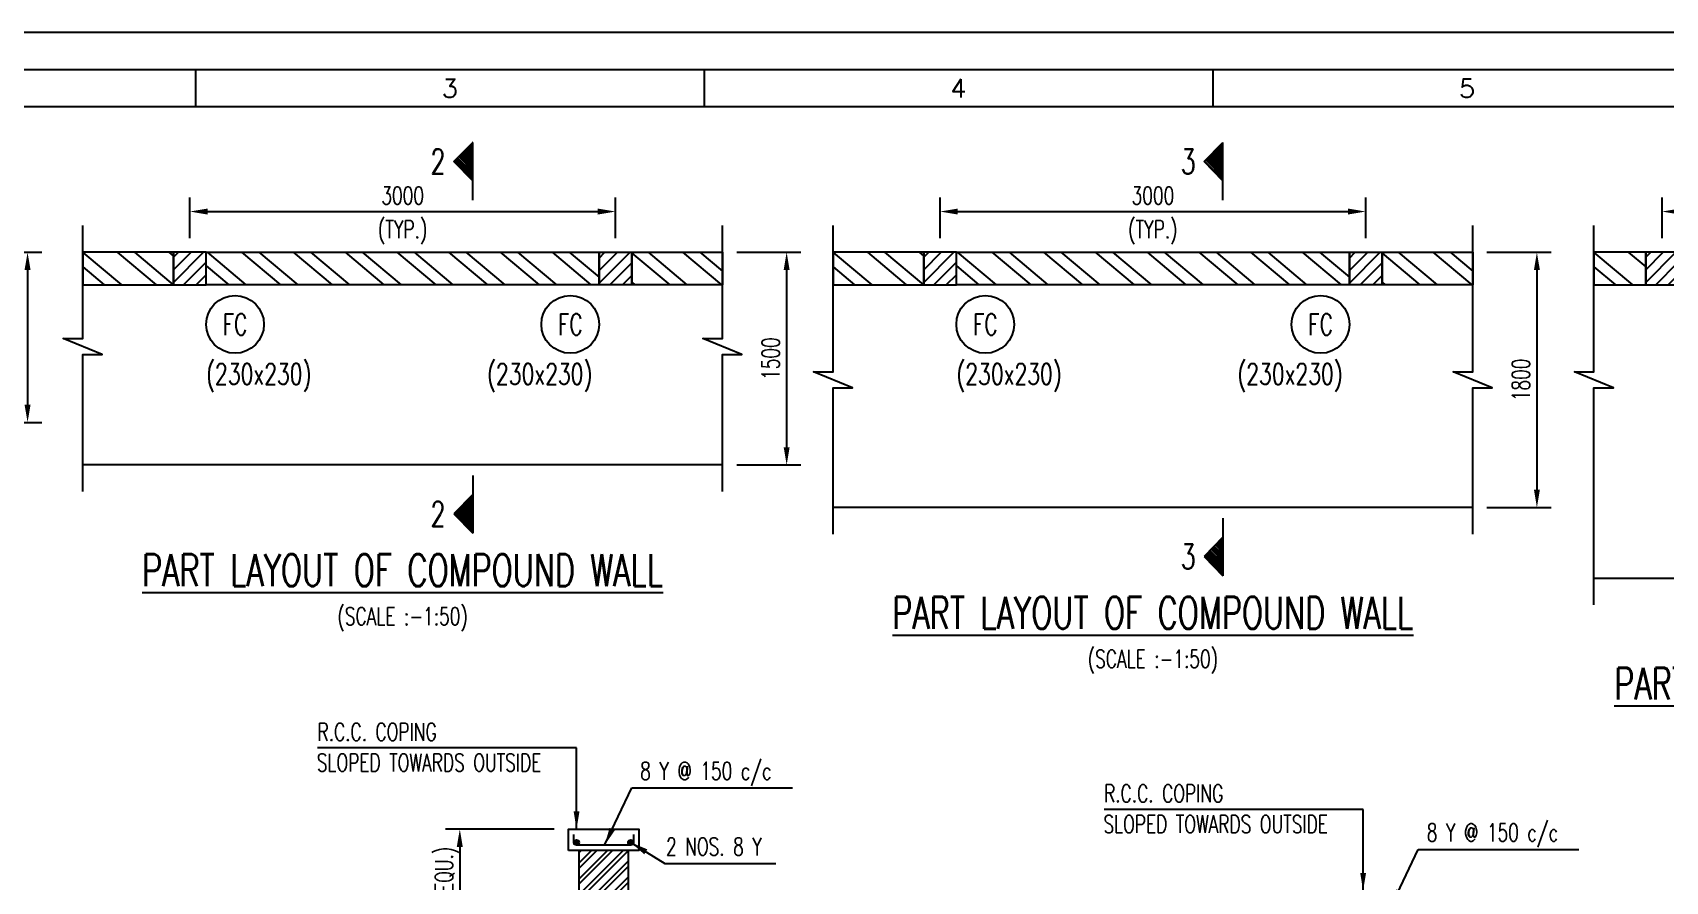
# Model space of a CAD drawing. Header units: millimetres. Extents: x 2843046 to 3042813, y -234641 to -168101.
# Drawn here: x 2856134 to 2879146, y -180070 to -168101 of the extents above; entities that cross this region are included whole.
import ezdxf
from ezdxf.enums import TextEntityAlignment as Align

# ---------------------------------------------------------------- set-up
doc = ezdxf.new("R2010")
doc.units = ezdxf.units.MM
doc.header["$MEASUREMENT"] = 0
doc.header["$PDMODE"] = 34
doc.header["$PDSIZE"] = -5
for name, color, linetype in [('PNA', 8, 'Continuous'), ('S-BRECK LINE', 8, 'Continuous'), ('S-COLUMN', 1, 'Continuous'), ('S-COLUMN CIRCLE', 9, 'Continuous'), ('S-COLUMN HATCH', 8, 'Continuous'), ('S-COLUMN NO', 2, 'Continuous'), ('S-COLUMN SIZES', 2, 'Continuous'), ('S-CONCRET LINE', 4, 'Continuous'), ('S-DIM-1', 5, 'Continuous'), ('S-HATCH', 253, 'Continuous'), ('S-REINFORCEMENT', 6, 'Continuous'), ('S-SECTION MARK', 1, 'Continuous'), ('S-TEXT', 2, 'Continuous'), ('S-TEXT-1', 4, 'Continuous'), ('S-TITIL', 6, 'Continuous'), ('SHEET', 7, 'Continuous')]:
    doc.layers.add(name, color=color, linetype=linetype)
doc.styles.add('ROMANS', font='simplex.shx', dxfattribs={"width": 0.7})
doc.dimstyles.new('dim33.33', dxfattribs={"dimtxt": 250, "dimasz": 250, "dimexe": 200, "dimexo": 200, "dimgap": 100, "dimtad": 1, "dimdec": 0, "dimlfac": 0.333331, "dimzin": 0, "dimdsep": 46, "dimtxsty": 'ROMANS', "dimcen": 0, "dimclrd": 5, "dimclre": 5, "dimclrt": 4, "dimadec": 0, "dimazin": 0, "dimtfac": 1, "dimtdec": 0, "dimtix": 1, "dimtofl": 0, "dimtmove": 2, "dimatfit": 3, "dimfxl": 0, "dimtolj": 1, "dimtzin": 0, "dimlwd": -1, "dimlwe": -1, "dimarcsym": 0})
doc.dimstyles.new('dim50', dxfattribs={"dimtxt": 250, "dimasz": 250, "dimexe": 200, "dimexo": 200, "dimgap": 100, "dimtad": 1, "dimdec": 0, "dimlfac": 0.5, "dimzin": 0, "dimdsep": 46, "dimtxsty": 'ROMANS', "dimcen": 0, "dimclrd": 5, "dimclre": 5, "dimclrt": 4, "dimadec": 0, "dimazin": 0, "dimtfac": 1, "dimtdec": 0, "dimtix": 1, "dimtofl": 0, "dimtmove": 2, "dimatfit": 3, "dimfxl": 0, "dimtolj": 1, "dimtzin": 0, "dimlwd": -1, "dimlwe": -1, "dimarcsym": 0})
pattern_1 = [(45, (-15458666.43, 1231386.5), (-88.38834765, 88.38834765), [])]
pattern_2 = [(45, (-15448092.2, 1231386.5), (-88.38834765, 88.38834765), [])]

# ---------------------------------------------------------------- blocks, each defined once
blk = doc.blocks.new('*D12')
at = {"layer": 'Defpoints', "color": 0, "lineweight": -2}
for p in [(2855157, -171198), (2855157, -173598), (2856062, -173598)]:
    blk.add_point(p, dxfattribs=at)
at = {"layer": 'S-DIM-1', "color": 5}
for p, q in [((2855357, -171198), (2856262, -171198)), ((2856062, -171448), (2856062, -173348)), ((2855357, -173598), (2856262, -173598))]:
    blk.add_line(p, q, dxfattribs=at)
at = {"layer": 'S-DIM-1', "color": 5, "lineweight": -2}
for points in [[(2856104, -171448), (2856020, -171448), (2856062, -171198)], [(2856020, -173348), (2856104, -173348), (2856062, -173598)]]:
    blk.add_solid(points, dxfattribs=at)
at = {"layer": 'S-DIM-1', "color": 4, "insert": (2855837, -172398), "char_height": 250, "attachment_point": 5, "rotation": 90, "style": 'ROMANS'}
blk.add_mtext('\\A1;1200', dxfattribs=at)
blk = doc.blocks.new('*D13')
at = {"layer": 'Defpoints', "color": 0, "lineweight": -2}
for p in [(2864349, -170624), (2858349, -171198), (2864349, -171198)]:
    blk.add_point(p, dxfattribs=at)
at = {"layer": 'S-DIM-1', "color": 5}
for p, q in [((2858349, -170998), (2858349, -170424)), ((2864349, -170998), (2864349, -170424)), ((2858599, -170624), (2864099, -170624))]:
    blk.add_line(p, q, dxfattribs=at)
at = {"layer": 'S-DIM-1', "color": 5, "lineweight": -2}
for points in [[(2858599, -170582), (2858599, -170666), (2858349, -170624)], [(2864099, -170666), (2864099, -170582), (2864349, -170624)]]:
    blk.add_solid(points, dxfattribs=at)
at = {"layer": 'S-DIM-1', "color": 4, "char_height": 250, "attachment_point": 5, "style": 'ROMANS'}
for s, insert in [('\\A1;3000', (2861349, -170399)), ('\\A1;(TYP.)', (2861349, -170915))]:
    blk.add_mtext(s, dxfattribs=dict(at, insert=insert))
blk = doc.blocks.new('*D14')
at = {"layer": 'Defpoints', "color": 0, "lineweight": -2}
for p in [(2865857, -171198), (2865857, -174198), (2866761, -174198)]:
    blk.add_point(p, dxfattribs=at)
at = {"layer": 'S-DIM-1', "color": 5}
for p, q in [((2866057, -171198), (2866961, -171198)), ((2866761, -171448), (2866761, -173948)), ((2866057, -174198), (2866961, -174198))]:
    blk.add_line(p, q, dxfattribs=at)
at = {"layer": 'S-DIM-1', "color": 5, "lineweight": -2}
for points in [[(2866803, -171448), (2866719, -171448), (2866761, -171198)], [(2866719, -173948), (2866803, -173948), (2866761, -174198)]]:
    blk.add_solid(points, dxfattribs=at)
at = {"layer": 'S-DIM-1', "color": 4, "insert": (2866536, -172698), "char_height": 250, "attachment_point": 5, "rotation": 90, "style": 'ROMANS'}
blk.add_mtext('\\A1;1500', dxfattribs=at)
blk = doc.blocks.new('zw$C05B')
at = {"flags": 128}
blk.add_lwpolyline([(0, 0), (82749, 0), (82749, 58210), (0, 58210)], close=True, dxfattribs=at)
at = {"layer": 'PNA'}
for p, q in [((14447, 57718), (14447, 57226)), ((21179, 57718), (21179, 57226)), ((27911, 57718), (27911, 57226))]:
    blk.add_line(p, q, dxfattribs=at)
at = {"layer": 'PNA', "color": 1}
for points in [[(984, 492), (82257, 492), (82257, 57718), (984, 57718)], [(1968, 984), (81765, 984), (81765, 57226), (1968, 57226)]]:
    blk.add_lwpolyline(points, close=True, dxfattribs=at)
at = {"layer": 'PNA', "style": 'ROMANS'}
for s, p in [('3', (17814, 57472)), ('4', (24546, 57472)), ('5', (31278, 57472))]:
    blk.add_text(s, height=246, dxfattribs=at).set_placement(p, align=Align.MIDDLE)
blk = doc.blocks.new('*D62')
at = {"layer": 'Defpoints', "color": 0, "lineweight": -2}
for p in [(2874923, -170624), (2868923, -171198), (2874923, -171198)]:
    blk.add_point(p, dxfattribs=at)
at = {"layer": 'S-DIM-1', "color": 5}
for p, q in [((2868923, -170998), (2868923, -170424)), ((2874923, -170998), (2874923, -170424)), ((2869173, -170624), (2874673, -170624))]:
    blk.add_line(p, q, dxfattribs=at)
at = {"layer": 'S-DIM-1', "color": 5, "lineweight": -2}
for points in [[(2869173, -170582), (2869173, -170666), (2868923, -170624)], [(2874673, -170666), (2874673, -170582), (2874923, -170624)]]:
    blk.add_solid(points, dxfattribs=at)
at = {"layer": 'S-DIM-1', "color": 4, "char_height": 250, "attachment_point": 5, "style": 'ROMANS'}
for s, insert in [('\\A1;3000', (2871923, -170399)), ('\\A1;(TYP.)', (2871923, -170915))]:
    blk.add_mtext(s, dxfattribs=dict(at, insert=insert))
blk = doc.blocks.new('*D63')
at = {"layer": 'Defpoints', "color": 0, "lineweight": -2}
for p in [(2876431, -171198), (2876431, -174798), (2877335, -174798)]:
    blk.add_point(p, dxfattribs=at)
at = {"layer": 'S-DIM-1', "color": 5}
for p, q in [((2876631, -171198), (2877535, -171198)), ((2877335, -171448), (2877335, -174548)), ((2876631, -174798), (2877535, -174798))]:
    blk.add_line(p, q, dxfattribs=at)
at = {"layer": 'S-DIM-1', "color": 5, "lineweight": -2}
for points in [[(2877377, -171448), (2877294, -171448), (2877335, -171198)], [(2877294, -174548), (2877377, -174548), (2877335, -174798)]]:
    blk.add_solid(points, dxfattribs=at)
at = {"layer": 'S-DIM-1', "color": 4, "insert": (2877110, -172998), "char_height": 250, "attachment_point": 5, "rotation": 90, "style": 'ROMANS'}
blk.add_mtext('\\A1;1800', dxfattribs=at)
blk = doc.blocks.new('*D119')
at = {"layer": 'Defpoints', "color": 0, "lineweight": -2}
for p in [(2885099, -170624), (2879099, -171198), (2885099, -171198)]:
    blk.add_point(p, dxfattribs=at)
at = {"layer": 'S-DIM-1', "color": 5}
for p, q in [((2879099, -170998), (2879099, -170424)), ((2885099, -170998), (2885099, -170424)), ((2879349, -170624), (2884849, -170624))]:
    blk.add_line(p, q, dxfattribs=at)
at = {"layer": 'S-DIM-1', "color": 5, "lineweight": -2}
for points in [[(2879349, -170582), (2879349, -170666), (2879099, -170624)], [(2884849, -170666), (2884849, -170582), (2885099, -170624)]]:
    blk.add_solid(points, dxfattribs=at)
at = {"layer": 'S-DIM-1', "color": 4, "char_height": 250, "attachment_point": 5, "style": 'ROMANS'}
for s, insert in [('\\A1;3000', (2882099, -170399)), ('\\A1;(TYP.)', (2882099, -170915))]:
    blk.add_mtext(s, dxfattribs=dict(at, insert=insert))
blk = doc.blocks.new('*D145')
at = {"layer": 'Defpoints', "color": 0, "lineweight": -2}
for p in [(2863686, -179334), (2862154, -182334), (2863836, -182334)]:
    blk.add_point(p, dxfattribs=at)
at = {"layer": 'S-DIM-1', "color": 5}
for p, q in [((2863486, -179334), (2861954, -179334)), ((2863636, -182334), (2861954, -182334))]:
    blk.add_line(p, q, dxfattribs=at)
at = {"layer": 'S-DIM-1', "color": 5, "lineweight": -3}
blk.add_line((2862154, -179584), (2862154, -182084), dxfattribs=at)
at = {"layer": 'S-DIM-1', "color": 5, "lineweight": -2}
for points in [[(2862196, -179584), (2862112, -179584), (2862154, -179334)], [(2862112, -182084), (2862196, -182084), (2862154, -182334)]]:
    blk.add_solid(points, dxfattribs=at)
at = {"layer": 'S-DIM-1', "color": 4, "insert": (2862141, -180898), "char_height": 250, "attachment_point": 5, "rotation": 90, "style": 'ROMANS'}
blk.add_mtext('\\A1;{(AS PER ARCH REQU.)\\P2500}', dxfattribs=at)

msp = doc.modelspace()

# ---------------------------------------------------------------- hatches: boundary and pattern name
at = {"layer": 'S-COLUMN HATCH'}
h = msp.add_hatch(dxfattribs=at)
h.set_pattern_fill('ANSI31', color=256, scale=1000, angle=360, style=0)
h.set_pattern_definition(pattern_1)
h.paths.add_polyline_path([(2858118.6, -171657.6), (2858118.6, -171197.6), (2858578.6, -171197.6), (2858578.6, -171657.6)])
h = msp.add_hatch(dxfattribs=at)
h.set_pattern_fill('ANSI31', color=256, scale=1000, angle=360, style=0)
h.set_pattern_definition(pattern_1)
h.paths.add_polyline_path([(2864118.6, -171657.6), (2864118.6, -171197.6), (2864578.6, -171197.6), (2864578.6, -171657.6)])
h = msp.add_hatch(dxfattribs=at)
h.set_pattern_fill('ANSI31', color=256, scale=1000, angle=360, style=0)
h.set_pattern_definition(pattern_2)
h.paths.add_polyline_path([(2868692.8, -171657.6), (2868692.8, -171197.6), (2869152.8, -171197.6), (2869152.8, -171657.6)])
h = msp.add_hatch(dxfattribs=at)
h.set_pattern_fill('ANSI31', color=256, scale=1000, angle=360, style=0)
h.set_pattern_definition(pattern_2)
h.paths.add_polyline_path([(2874692.8, -171657.6), (2874692.8, -171197.6), (2875152.8, -171197.6), (2875152.8, -171657.6)])
h = msp.add_hatch(dxfattribs=at)
h.set_pattern_fill('ANSI31', color=256, scale=1000, angle=360, style=0)
h.set_pattern_definition([(45, (-15437916.37, 1231386.5), (-88.38834765, 88.38834765), [])])
h.paths.add_polyline_path([(2878868.6, -171657.6), (2878868.6, -171197.6), (2879328.6, -171197.6), (2879328.6, -171657.6)])
at = {"layer": 'S-HATCH'}
h = msp.add_hatch(dxfattribs=at)
h.set_pattern_fill('ANSI32', color=256, scale=1250, angle=275, style=0)
h.set_pattern_definition([(320, (-13573139.5, 937033.7), (301.306692, 359.083333), []), (320, (-13573120.24, 936813.57), (301.306692, 359.083333), [])])
h.paths.add_polyline_path([(2856840.6, -171197.6), (2856840.6, -171657.6), (2858118.6, -171657.6), (2858118.6, -171197.6)])
h = msp.add_hatch(dxfattribs=at)
h.set_pattern_fill('ANSI32', color=256, scale=1250, angle=275, style=0)
h.set_pattern_definition([(320, (-13574302.5, 937033.7), (301.306692, 359.083333), []), (320, (-13574283.24, 936813.57), (301.306692, 359.083333), [])])
h.paths.add_polyline_path([(2858578.6, -171657.6), (2858578.6, -171197.6), (2864118.6, -171197.6), (2864118.6, -171657.6)])
h = msp.add_hatch(dxfattribs=at)
h.set_pattern_fill('ANSI32', color=256, scale=1250, angle=275, style=0)
h.set_pattern_definition([(320, (-13578296.45, 937033.7), (301.306692, 359.083333), []), (320, (-13578277.2, 936813.57), (301.306692, 359.083333), [])])
h.paths.add_polyline_path([(2864578.6, -171657.6), (2864578.6, -171197.6), (2865856.6, -171197.6), (2865856.6, -171657.6)])
h = msp.add_hatch(dxfattribs=at)
h.set_pattern_fill('ANSI32', color=256, scale=1250, angle=275, style=0)
h.set_pattern_definition([(320, (-13562565.27, 937033.7), (301.306692, 359.083333), []), (320, (-13562546, 936813.57), (301.306692, 359.083333), [])])
h.paths.add_polyline_path([(2867414.8, -171197.6), (2867414.8, -171657.6), (2868692.8, -171657.6), (2868692.8, -171197.6)])
h = msp.add_hatch(dxfattribs=at)
h.set_pattern_fill('ANSI32', color=256, scale=1250, angle=275, style=0)
h.set_pattern_definition([(320, (-13563728.27, 937033.7), (301.306692, 359.083333), []), (320, (-13563709, 936813.57), (301.306692, 359.083333), [])])
h.paths.add_polyline_path([(2869152.8, -171657.6), (2869152.8, -171197.6), (2874692.8, -171197.6), (2874692.8, -171657.6)])
h = msp.add_hatch(dxfattribs=at)
h.set_pattern_fill('ANSI32', color=256, scale=1250, angle=275, style=0)
h.set_pattern_definition([(320, (-13567722.2, 937033.7), (301.306692, 359.083333), []), (320, (-13567702.96, 936813.57), (301.306692, 359.083333), [])])
h.paths.add_polyline_path([(2875152.8, -171657.6), (2875152.8, -171197.6), (2876430.8, -171197.6), (2876430.8, -171657.6)])
h = msp.add_hatch(dxfattribs=at)
h.set_pattern_fill('ANSI32', color=256, scale=1250, angle=275, style=0)
h.set_pattern_definition([(320, (-13551841.5, 937033.7), (301.306692, 359.083333), []), (320, (-13551822.26, 936813.57), (301.306692, 359.083333), [])])
h.paths.add_polyline_path([(2878138.6, -171197.6), (2878138.6, -171657.6), (2878868.6, -171657.6), (2878868.6, -171197.6)])
h = msp.add_hatch(dxfattribs=at)
h.set_pattern_fill('ANSI32', color=256, scale=420, style=0)
h.set_pattern_definition([(45, (2755819.61, -207862.76), (-111.36932, 111.36932), []), (45, (2755893.86, -207862.76), (-111.36932, 111.36932), [])])
h.paths.add_polyline_path([(2863836.1, -182334.2), (2864526.1, -182334.2), (2864526.1, -179634.2), (2863836.1, -179634.2)])
at = {"layer": 'S-SECTION MARK'}
h = msp.add_hatch(dxfattribs=at)
h.set_pattern_fill('ANSI31', color=256, scale=172.406964, angle=270, style=0)
h.set_pattern_definition([(315, (2860497.185, -94209.248), (15.2387667, 15.2387667), [])])
h.paths.add_polyline_path([(2862069, -169920.4), (2862336.2, -169648.5), (2862336.2, -170192.3)])
h = msp.add_hatch(dxfattribs=at)
h.set_pattern_fill('ANSI31', color=256, scale=172.406964, angle=270, style=0)
h.set_pattern_definition([(315, (2871071.412, -94209.248), (15.2387667, 15.2387667), [])])
h.paths.add_polyline_path([(2872643.3, -169920.4), (2872910.4, -169648.5), (2872910.4, -170192.3)])
h = msp.add_hatch(dxfattribs=at)
h.set_pattern_fill('ANSI31', color=256, scale=172.406964, angle=270, style=0)
h.set_pattern_definition([(315, (2860497.185, -97105.446), (15.2387667, 15.2387667), [])])
h.paths.add_polyline_path([(2862069, -174888.6), (2862336.2, -175160.5), (2862336.2, -174616.7)])
h = msp.add_hatch(dxfattribs=at)
h.set_pattern_fill('ANSI31', color=256, scale=172.406964, angle=270, style=0)
h.set_pattern_definition([(315, (2871071.412, -97705.446), (15.2387667, 15.2387667), [])])
h.paths.add_polyline_path([(2872643.3, -175488.6), (2872910.4, -175760.5), (2872910.4, -175216.7)])

# ---------------------------------------------------------------- linework, layer by layer
at = {"layer": 'S-BRECK LINE', "elevation": 153353}
for points in [[(2856840.6, -174572.6), (2856840.6, -172638.1), (2857115.3, -172638.1), (2856565.8, -172412.5), (2856840.6, -172412.5), (2856840.6, -170822.6)], [(2865856.6, -174572.6), (2865856.6, -172638.1), (2866131.3, -172638.1), (2865581.8, -172412.5), (2865856.6, -172412.5), (2865856.6, -170822.6)], [(2867414.8, -175172.6), (2867414.8, -173110.4), (2867689.6, -173110.4), (2867140.1, -172884.8), (2867414.8, -172884.8), (2867414.8, -170822.6)], [(2876430.8, -175172.6), (2876430.8, -173110.4), (2876705.5, -173110.4), (2876156, -172884.8), (2876430.8, -172884.8), (2876430.8, -170822.6)], [(2878138.6, -176172), (2878138.6, -173110.4), (2878413.3, -173110.4), (2877863.8, -172884.8), (2878138.6, -172884.8), (2878138.6, -170822.6)]]:
    msp.add_lwpolyline(points, dxfattribs=at)
at = {"layer": 'S-COLUMN', "color": 4}
msp.add_line((2863836.1, -182334.2, 153378), (2863836.1, -179634.2, 153378), dxfattribs=at)
at = {"layer": 'S-COLUMN', "elevation": 153353}
for points in [[(2858118.6, -171657.6), (2858578.6, -171657.6), (2858578.6, -171197.6), (2858118.6, -171197.6)], [(2864578.6, -171657.6), (2864118.6, -171657.6), (2864118.6, -171197.6), (2864578.6, -171197.6)], [(2868692.8, -171657.6), (2869152.8, -171657.6), (2869152.8, -171197.6), (2868692.8, -171197.6)], [(2875152.8, -171657.6), (2874692.8, -171657.6), (2874692.8, -171197.6), (2875152.8, -171197.6)], [(2878868.6, -171657.6), (2879328.6, -171657.6), (2879328.6, -171197.6), (2878868.6, -171197.6)]]:
    msp.add_lwpolyline(points, close=True, dxfattribs=at)
at = {"layer": 'S-COLUMN', "color": 4, "elevation": 153378}
msp.add_lwpolyline([(2864526.1, -179634.2), (2864526.1, -182334.2)], dxfattribs=at)
at = {"layer": 'S-COLUMN CIRCLE'}
for centre in [(2858986.1, -172215.1, 153353), (2863711, -172215.1, 153353), (2869560.3, -172215.1, 153353), (2874285.3, -172215.1, 153353)]:
    msp.add_circle(centre, 407.5, dxfattribs=at)
at = {"layer": 'S-CONCRET LINE'}
for p, q in [((2865856.6, -174197.6, 153353), (2856840.6, -174197.6, 153353)), ((2876430.8, -174797.6, 153353), (2867414.8, -174797.6, 153353)), ((2886058.7, -175797, 153353), (2878138.6, -175797, 153353))]:
    msp.add_line(p, q, dxfattribs=at)
for points, elevation in [([(2858118.6, -171657.6), (2858118.6, -171197.6), (2856840.6, -171197.6), (2856840.6, -171657.6)], 153353), ([(2858578.6, -171657.6), (2858578.6, -171197.6), (2864118.6, -171197.6), (2864118.6, -171657.6)], 153353), ([(2864578.6, -171657.6), (2864578.6, -171197.6), (2865856.6, -171197.6), (2865856.6, -171657.6)], 153353), ([(2868692.8, -171657.6), (2868692.8, -171197.6), (2867414.8, -171197.6), (2867414.8, -171657.6)], 153353), ([(2869152.8, -171657.6), (2869152.8, -171197.6), (2874692.8, -171197.6), (2874692.8, -171657.6)], 153353), ([(2875152.8, -171657.6), (2875152.8, -171197.6), (2876430.8, -171197.6), (2876430.8, -171657.6)], 153353), ([(2878868.6, -171657.6), (2878868.6, -171197.6), (2878138.6, -171197.6), (2878138.6, -171657.6)], 153353), ([(2863686.1, -179634.2), (2863686.1, -179334.2), (2864676.1, -179334.2), (2864676.1, -179634.2)], 153378)]:
    msp.add_lwpolyline(points, close=True, dxfattribs=dict(at, elevation=elevation))
at = {"layer": 'S-REINFORCEMENT', "elevation": 153378}
msp.add_lwpolyline([(2864601.1, -179409.2), (2864601.1, -179521.7, -0.4142136), (2864563.6, -179559.2), (2863798.6, -179559.2, -0.4142136), (2863761.1, -179521.7), (2863761.1, -179409.2)], format="xyb", dxfattribs=at)
at = {"layer": 'S-REINFORCEMENT', "const_width": 37.5, "elevation": 153378}
for points in [[(2863779.8, -179521.7, 1), (2863817.3, -179521.7, 1)], [(2864582.3, -179521.7, -1), (2864544.8, -179521.7, -1)]]:
    msp.add_lwpolyline(points, format="xyb", close=True, dxfattribs=at)
at = {"layer": 'S-REINFORCEMENT'}
for centre in [(2863798.6, -179521.7, 153378), (2864563.6, -179521.7, 153378)]:
    msp.add_circle(centre, 37.5, dxfattribs=at)
at = {"layer": 'S-SECTION MARK'}
for p, q in [((2862069, -169920.4, 153353), (2862336.2, -169648.5, 153353)), ((2862336.2, -170461.4, 153353), (2862336.2, -169648.5, 153353)), ((2862336.2, -170461.4, 153353), (2862336.2, -169648.5, 153353)), ((2872643.3, -169920.4, 153353), (2872910.4, -169648.5, 153353)), ((2872910.4, -170461.4, 153353), (2872910.4, -169648.5, 153353)), ((2872910.4, -170461.4, 153353), (2872910.4, -169648.5, 153353)), ((2862336.2, -170192.3, 153353), (2862069, -169920.4, 153353)), ((2872910.4, -170192.3, 153353), (2872643.3, -169920.4, 153353)), ((2862336.2, -174347.6, 153353), (2862336.2, -175160.5, 153353)), ((2862336.2, -174616.7, 153353), (2862069, -174888.6, 153353)), ((2862069, -174888.6, 153353), (2862336.2, -175160.5, 153353)), ((2872910.4, -174947.6, 153353), (2872910.4, -175760.5, 153353)), ((2872910.4, -175216.7, 153353), (2872643.3, -175488.6, 153353)), ((2872643.3, -175488.6, 153353), (2872910.4, -175760.5, 153353))]:
    msp.add_line(p, q, dxfattribs=at)

# ---------------------------------------------------------------- block references
at = {"layer": 'SHEET', "xscale": 1.064813359128304, "yscale": 1.064813359128304, "zscale": 1.064813359128304}
msp.add_blockref('zw$C05B', (2843046.1, -230083.7, 153353), dxfattribs=at)

# ---------------------------------------------------------------- texts
at = {"layer": 'S-COLUMN NO', "style": 'ROMANS', "width": 0.7}
for p in [(2858986.1, -172215.1, 153353), (2863711, -172215.1, 153353), (2869560.3, -172215.1, 153353), (2874285.3, -172215.1, 153353)]:
    msp.add_text('FC', height=300, dxfattribs=at).set_placement(p, align=Align.MIDDLE)
at = {"layer": 'S-COLUMN SIZES', "style": 'ROMANS', "width": 0.7}
for p in [(2858578.6, -172915.1, 153353), (2862538.6, -172915.1, 153353), (2869152.8, -172915.1, 153353), (2873112.8, -172915.1, 153353)]:
    msp.add_text('(230x230)', height=300, dxfattribs=at).set_placement(p, align=Align.MIDDLE_LEFT)
at = {"layer": 'S-SECTION MARK', "style": 'ROMANS', "width": 0.7}
for s, p in [('2', (2861846.3, -169919, 153353)), ('3', (2872420.5, -169919, 153353)), ('2', (2861846.3, -174890, 153353)), ('3', (2872420.5, -175490, 153353))]:
    msp.add_text(s, height=350, dxfattribs=at).set_placement(p, align=Align.MIDDLE)
at = {"layer": 'S-TEXT', "style": 'ROMANS', "width": 0.7}
for p in [(2861348.6, -176332.2, 153353), (2871922.8, -176932.2, 153353)]:
    msp.add_text('(SCALE :-1:50)', height=250, dxfattribs=at).set_placement(p, align=Align.MIDDLE_CENTER)
at = {"layer": 'S-TEXT-1', "style": 'ROMANS', "width": 0.7}
for s, p in [('R.C.C. COPING', (2860148.9, -177962.1, 153378)), ('SLOPED TOWARDS OUTSIDE ', (2860139.1, -178395.3, 153378)), ('8 Y @ 150 c/c', (2864696.6, -178513.4, 153378)), ('R.C.C. COPING', (2871235.3, -178829.4, 153328.1)), ('SLOPED TOWARDS OUTSIDE ', (2871225.6, -179262.6, 153328.1)), ('8 Y @ 150 c/c', (2875783, -179380.7, 153328.1)), ('2 NOS. 8 Y', (2865061.4, -179579.3, 153378))]:
    msp.add_text(s, height=250, dxfattribs=at).set_placement(p, align=Align.MIDDLE_LEFT)
at = {"layer": 'S-TITIL', "style": 'ROMANS', "width": 0.7}
for p in [(2861348.6, -175682.2, 153353), (2871922.8, -176282.2, 153353), (2882098.6, -177281.6, 153353)]:
    msp.add_text('%%UPART LAYOUT OF COMPOUND WALL', height=450, dxfattribs=at).set_placement(p, align=Align.MIDDLE_CENTER)

# ---------------------------------------------------------------- dimensions: what is measured, and where the dimension line sits
at = {"layer": 'S-DIM-1'}
for base, p1, p2, picture, middle in [((2864348.6, -170624.1, 153354.3), (2858348.6, -171197.6, 153353), (2864348.6, -171197.6, 153353), '*D13', (2861348.6, -170624.1, 153354.3)), ((2874922.8, -170624.1, 153354.3), (2868922.8, -171197.6, 153353), (2874922.8, -171197.6, 153353), '*D62', (2871922.8, -170624.1, 153354.3)), ((2885098.6, -170624.1, 153354.3), (2879098.6, -171197.6, 153353), (2885098.6, -171197.6, 153353), '*D119', (2882098.6, -170624.1, 153354.3))]:
    dim = msp.add_linear_dim(base=base, p1=p1, p2=p2, text='<>\\X(TYP.)', dimstyle='dim50', dxfattribs=at)
    dim.commit()
    dim.dimension.update_dxf_attribs({"geometry": picture, "text_midpoint": middle})
for base, p1, p2, picture, middle in [((2856062, -173597.6, 153353), (2855157.5, -171197.6, 153353), (2855157.5, -173597.6, 153353), '*D12', (2855837, -172397.6, 153353)), ((2866761.2, -174197.6, 153353), (2865856.6, -171197.6, 153353), (2865856.6, -174197.6, 153353), '*D14', (2866536.2, -172697.6, 153353)), ((2877335.4, -174797.6, 153353), (2876430.8, -171197.6, 153353), (2876430.8, -174797.6, 153353), '*D63', (2877110.4, -172997.6, 153353))]:
    dim = msp.add_linear_dim(base=base, p1=p1, p2=p2, angle=90, dimstyle='dim50', dxfattribs=at)
    dim.commit()
    dim.dimension.update_dxf_attribs({"geometry": picture, "text_midpoint": middle})
dim = msp.add_linear_dim(base=(2862153.8, -182334.2, 153378), p1=(2863686.1, -179334.2, 153402.9), p2=(2863836.1, -182334.2, 153402.9), angle=90, text='{(AS PER ARCH REQU.)\\P2500}', dimstyle='dim33.33', override={"dimtofl": 1, "dimtmove": 1, "dimlwd": 65533}, dxfattribs=at)
dim.commit()
dim.dimension.update_dxf_attribs({"geometry": '*D145', "text_midpoint": (2862598.3, -180898, 153378), "dimtype": 160})

# ---------------------------------------------------------------- leaders
for points in [[(2863799.5, -179334.2, 153378), (2863799.5, -178187.1, 153378), (2860148.9, -178187.1, 153378)], [(2864195.6, -179559.2, 153353), (2864576.6, -178753.4, 153353), (2866842.2, -178753.4, 153353)], [(2874885.9, -180201.5, 153328.1), (2874885.9, -179054.4, 153328.1), (2871235.3, -179054.4, 153328.1)], [(2864563.6, -179521.7, 153353), (2865042.7, -179819.3, 153353), (2866610, -179819.3, 153353)], [(2875282, -180426.5, 153303.1), (2875663, -179620.7, 153303.1), (2877928.6, -179620.7, 153303.1)]]:
    msp.add_leader(points, dimstyle='dim33.33', dxfattribs=at)

doc.saveas('drawing.dxf')
